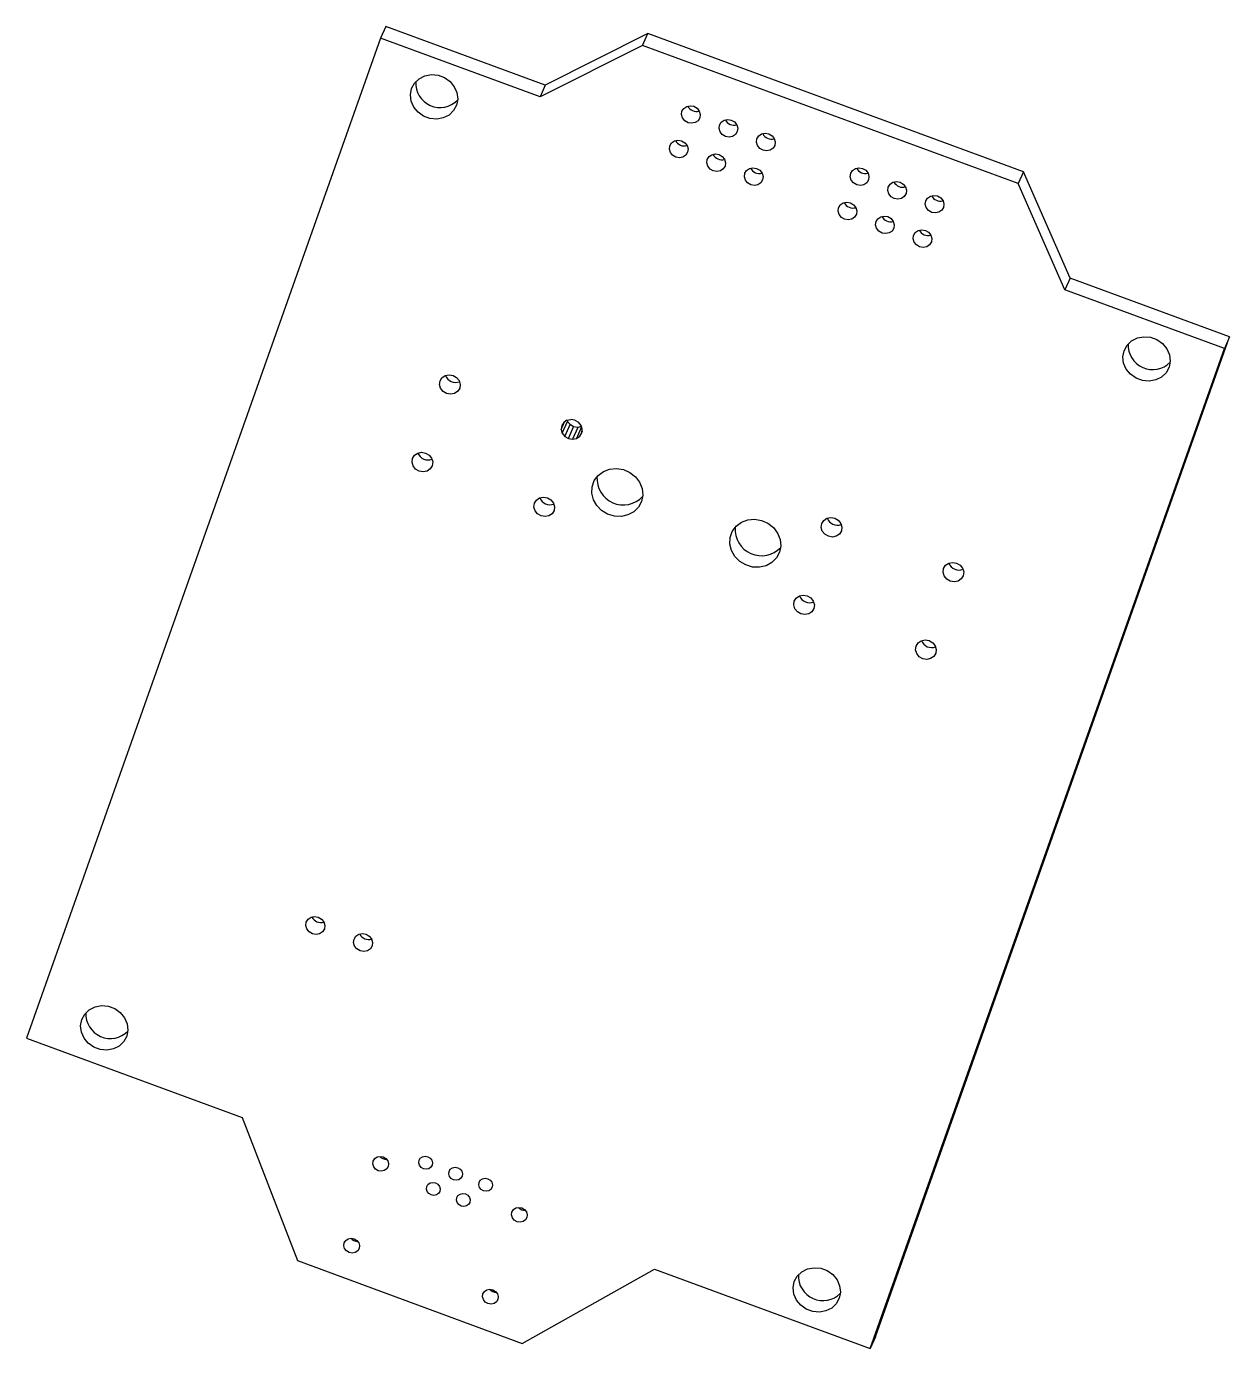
# Paper-space layout '_Trimetric' of a CAD drawing. Header units: millimetres. Extents: x 160.6 to 220.8, y -17.5 to 48.7.
import ezdxf

# ---------------------------------------------------------------- set-up
doc = ezdxf.new("R2010")
doc.units = ezdxf.units.MM

psp = doc.layouts.new('_Trimetric')

# ---------------------------------------------------------------- linework, layer by layer
at = {"color": 7, "linetype": 'Continuous', "lineweight": 25}
for p, q in [((178.593, 48.691), (178.333, 48.099)), ((186.568, 45.759), (178.593, 48.691)), ((191.703, 48.335), (186.568, 45.759)), ((191.443, 47.742), (191.703, 48.335)), ((210.502, 41.422), (191.703, 48.335)), ((178.333, 48.099), (160.609, -1.93)), ((186.308, 45.166), (178.333, 48.099)), ((191.443, 47.742), (186.308, 45.166)), ((210.242, 40.83), (191.443, 47.742)), ((186.568, 45.759), (186.308, 45.166)), ((210.502, 41.422), (210.242, 40.83)), ((212.838, 36.099), (210.502, 41.422)), ((212.578, 35.506), (210.242, 40.83)), ((212.838, 36.099), (212.578, 35.506)), ((220.813, 33.166), (212.838, 36.099)), ((220.553, 32.574), (212.578, 35.506)), ((203.089, -16.863), (220.813, 33.166)), ((220.813, 33.166), (220.553, 32.574)), ((202.829, -17.455), (220.553, 32.574)), ((187.369, 28.53), (187.536, 28.912)), ((187.393, 28.721), (187.369, 28.53)), ((187.369, 28.53), (187.424, 28.34)), ((187.494, 28.883), (187.393, 28.721)), ((187.424, 28.34), (187.684, 28.932)), ((187.656, 28.993), (187.494, 28.883)), ((187.552, 28.18), (187.812, 28.772)), ((187.656, 28.993), (187.854, 29.033)), ((187.684, 28.932), (187.666, 28.995)), ((187.812, 28.772), (187.684, 28.932)), ((187.732, 28.074), (187.992, 28.666)), ((187.992, 28.666), (187.812, 28.772)), ((188.059, 28.998), (187.854, 29.033)), ((188.196, 28.631), (187.936, 28.039)), ((188.196, 28.631), (187.992, 28.666)), ((188.059, 28.998), (188.238, 28.892)), ((188.388, 28.656), (188.135, 28.079)), ((188.384, 28.669), (188.196, 28.631)), ((188.366, 28.732), (188.238, 28.892)), ((188.41, 28.446), (188.297, 28.189)), ((188.422, 28.542), (188.366, 28.732)), ((188.398, 28.351), (188.422, 28.542)), ((187.424, 28.34), (187.552, 28.18)), ((187.552, 28.18), (187.732, 28.074)), ((187.732, 28.074), (187.936, 28.039)), ((187.936, 28.039), (188.135, 28.079)), ((188.135, 28.079), (188.297, 28.189)), ((188.297, 28.189), (188.398, 28.351)), ((160.609, -1.93), (171.399, -5.898)), ((171.399, -5.898), (174.165, -13.057)), ((174.165, -13.057), (185.423, -17.197)), ((185.423, -17.197), (192.04, -13.488)), ((192.04, -13.488), (202.829, -17.455)), ((203.089, -16.863), (202.829, -17.455))]:
    psp.add_line(p, q, dxfattribs=at)
at = {"color": 7, "linetype": 'Continuous', "lineweight": 25, "flags": 128}
for points in [[(182.132, 44.752), (181.983, 44.478), (181.755, 44.259), (181.466, 44.113), (181.14, 44.053), (180.803, 44.083), (180.483, 44.201), (180.205, 44.397), (179.992, 44.655), (179.861, 44.955), (179.822, 45.272), (179.88, 45.58), (180.029, 45.855), (180.257, 46.074), (180.546, 46.22), (180.872, 46.28), (181.209, 46.25), (181.529, 46.132), (181.807, 45.936), (182.02, 45.678), (182.151, 45.378), (182.19, 45.061), (182.132, 44.752)], [(194.305, 44.121), (194.215, 43.977), (194.072, 43.879), (193.895, 43.844), (193.714, 43.875), (193.554, 43.969), (193.441, 44.111), (193.392, 44.28), (193.413, 44.449), (193.503, 44.593), (193.647, 44.691), (193.823, 44.726), (194.004, 44.695), (194.164, 44.601), (194.277, 44.459), (194.326, 44.29), (194.305, 44.121)], [(196.181, 43.431), (196.092, 43.287), (195.948, 43.189), (195.772, 43.154), (195.59, 43.185), (195.431, 43.279), (195.318, 43.421), (195.268, 43.59), (195.29, 43.759), (195.379, 43.903), (195.523, 44.001), (195.699, 44.036), (195.881, 44.005), (196.04, 43.911), (196.153, 43.769), (196.203, 43.6), (196.181, 43.431)], [(193.694, 42.396), (193.604, 42.252), (193.46, 42.154), (193.284, 42.119), (193.103, 42.15), (192.943, 42.244), (192.83, 42.386), (192.781, 42.555), (192.802, 42.724), (192.892, 42.868), (193.035, 42.966), (193.211, 43.001), (193.393, 42.97), (193.553, 42.876), (193.666, 42.734), (193.715, 42.565), (193.694, 42.396)], [(198.058, 42.741), (197.968, 42.597), (197.824, 42.499), (197.648, 42.464), (197.467, 42.495), (197.307, 42.589), (197.194, 42.731), (197.145, 42.9), (197.166, 43.069), (197.256, 43.213), (197.399, 43.311), (197.575, 43.346), (197.757, 43.315), (197.917, 43.221), (198.03, 43.079), (198.079, 42.91), (198.058, 42.741)], [(195.57, 41.706), (195.48, 41.562), (195.337, 41.464), (195.161, 41.429), (194.979, 41.46), (194.82, 41.554), (194.707, 41.696), (194.657, 41.865), (194.679, 42.034), (194.768, 42.178), (194.912, 42.276), (195.088, 42.311), (195.269, 42.28), (195.429, 42.186), (195.542, 42.044), (195.592, 41.875), (195.57, 41.706)], [(197.446, 41.016), (197.357, 40.872), (197.213, 40.774), (197.037, 40.739), (196.856, 40.77), (196.696, 40.864), (196.583, 41.006), (196.533, 41.175), (196.555, 41.344), (196.645, 41.488), (196.788, 41.586), (196.964, 41.621), (197.146, 41.59), (197.305, 41.496), (197.418, 41.354), (197.468, 41.185), (197.446, 41.016)], [(202.749, 41.016), (202.659, 40.872), (202.515, 40.774), (202.339, 40.739), (202.158, 40.77), (201.998, 40.864), (201.885, 41.006), (201.836, 41.175), (201.857, 41.344), (201.947, 41.488), (202.09, 41.586), (202.267, 41.621), (202.448, 41.59), (202.608, 41.496), (202.721, 41.354), (202.77, 41.185), (202.749, 41.016)], [(204.625, 40.326), (204.536, 40.182), (204.392, 40.084), (204.216, 40.049), (204.034, 40.08), (203.875, 40.174), (203.762, 40.316), (203.712, 40.485), (203.734, 40.654), (203.823, 40.798), (203.967, 40.896), (204.143, 40.931), (204.325, 40.9), (204.484, 40.806), (204.597, 40.664), (204.647, 40.495), (204.625, 40.326)], [(202.137, 39.291), (202.048, 39.147), (201.904, 39.049), (201.728, 39.014), (201.547, 39.045), (201.387, 39.139), (201.274, 39.281), (201.225, 39.45), (201.246, 39.619), (201.336, 39.763), (201.479, 39.861), (201.655, 39.896), (201.837, 39.865), (201.996, 39.771), (202.11, 39.629), (202.159, 39.46), (202.137, 39.291)], [(206.501, 39.636), (206.412, 39.492), (206.268, 39.394), (206.092, 39.359), (205.911, 39.39), (205.751, 39.484), (205.638, 39.626), (205.589, 39.795), (205.61, 39.964), (205.7, 40.108), (205.843, 40.206), (206.019, 40.241), (206.201, 40.21), (206.36, 40.116), (206.474, 39.974), (206.523, 39.805), (206.501, 39.636)], [(204.014, 38.601), (203.924, 38.457), (203.781, 38.359), (203.605, 38.324), (203.423, 38.355), (203.264, 38.449), (203.15, 38.591), (203.101, 38.76), (203.123, 38.929), (203.212, 39.073), (203.356, 39.171), (203.532, 39.206), (203.713, 39.175), (203.873, 39.081), (203.986, 38.939), (204.035, 38.77), (204.014, 38.601)], [(205.89, 37.911), (205.801, 37.767), (205.657, 37.669), (205.481, 37.634), (205.299, 37.665), (205.14, 37.759), (205.027, 37.901), (204.977, 38.07), (204.999, 38.239), (205.088, 38.383), (205.232, 38.481), (205.408, 38.516), (205.59, 38.485), (205.749, 38.391), (205.862, 38.249), (205.912, 38.08), (205.89, 37.911)], [(217.784, 31.642), (217.635, 31.368), (217.407, 31.148), (217.118, 31.003), (216.792, 30.943), (216.455, 30.973), (216.135, 31.091), (215.857, 31.287), (215.644, 31.545), (215.513, 31.845), (215.475, 32.162), (215.532, 32.47), (215.681, 32.745), (215.909, 32.964), (216.198, 33.11), (216.524, 33.17), (216.861, 33.14), (217.181, 33.022), (217.459, 32.826), (217.673, 32.568), (217.804, 32.268), (217.842, 31.951), (217.784, 31.642)], [(182.289, 30.597), (182.191, 30.438), (182.032, 30.33), (181.837, 30.291), (181.636, 30.326), (181.46, 30.429), (181.335, 30.586), (181.28, 30.772), (181.304, 30.959), (181.403, 31.119), (181.562, 31.227), (181.757, 31.266), (181.957, 31.231), (182.134, 31.127), (182.259, 30.971), (182.313, 30.784), (182.289, 30.597)], [(180.914, 26.716), (180.815, 26.556), (180.657, 26.449), (180.462, 26.409), (180.261, 26.444), (180.085, 26.548), (179.96, 26.705), (179.905, 26.891), (179.929, 27.078), (180.028, 27.237), (180.187, 27.345), (180.381, 27.384), (180.582, 27.35), (180.758, 27.246), (180.883, 27.089), (180.938, 26.903), (180.914, 26.716)], [(191.386, 24.925), (191.234, 24.64), (191.003, 24.41), (190.711, 24.251), (190.378, 24.174), (190.03, 24.187), (189.693, 24.288), (189.391, 24.469), (189.146, 24.717), (188.978, 25.014), (188.898, 25.337), (188.913, 25.663), (189.021, 25.967), (189.214, 26.227), (189.478, 26.424), (189.793, 26.543), (190.137, 26.575), (190.483, 26.517), (190.806, 26.375), (191.081, 26.159), (191.29, 25.884), (191.415, 25.571), (191.448, 25.243), (191.386, 24.925)], [(187.013, 24.473), (186.914, 24.314), (186.755, 24.206), (186.56, 24.167), (186.36, 24.201), (186.183, 24.305), (186.058, 24.462), (186.004, 24.648), (186.028, 24.835), (186.126, 24.995), (186.285, 25.103), (186.48, 25.142), (186.681, 25.107), (186.857, 25.003), (186.982, 24.846), (187.037, 24.66), (187.013, 24.473)], [(198.297, 22.384), (198.145, 22.099), (197.914, 21.868), (197.622, 21.709), (197.289, 21.633), (196.941, 21.646), (196.604, 21.747), (196.302, 21.928), (196.057, 22.176), (195.889, 22.472), (195.809, 22.796), (195.824, 23.122), (195.931, 23.426), (196.125, 23.686), (196.389, 23.883), (196.704, 24.001), (197.048, 24.033), (197.394, 23.976), (197.716, 23.834), (197.992, 23.617), (198.2, 23.342), (198.326, 23.03), (198.359, 22.702), (198.297, 22.384)], [(201.389, 23.452), (201.291, 23.293), (201.132, 23.185), (200.937, 23.146), (200.736, 23.181), (200.56, 23.285), (200.435, 23.441), (200.38, 23.628), (200.404, 23.815), (200.503, 23.974), (200.662, 24.082), (200.857, 24.121), (201.057, 24.086), (201.234, 23.983), (201.359, 23.826), (201.413, 23.64), (201.389, 23.452)], [(207.488, 21.21), (207.389, 21.05), (207.23, 20.943), (207.036, 20.903), (206.835, 20.938), (206.659, 21.042), (206.534, 21.199), (206.479, 21.385), (206.503, 21.572), (206.602, 21.732), (206.76, 21.839), (206.955, 21.879), (207.156, 21.844), (207.332, 21.74), (207.457, 21.583), (207.512, 21.397), (207.488, 21.21)], [(200.014, 19.571), (199.915, 19.411), (199.757, 19.304), (199.562, 19.264), (199.361, 19.299), (199.185, 19.403), (199.06, 19.56), (199.005, 19.746), (199.029, 19.933), (199.128, 20.093), (199.287, 20.2), (199.481, 20.24), (199.682, 20.205), (199.858, 20.101), (199.983, 19.944), (200.038, 19.758), (200.014, 19.571)], [(206.113, 17.328), (206.014, 17.169), (205.855, 17.061), (205.66, 17.022), (205.46, 17.057), (205.283, 17.16), (205.158, 17.317), (205.104, 17.504), (205.128, 17.691), (205.226, 17.85), (205.385, 17.958), (205.58, 17.997), (205.781, 17.962), (205.957, 17.859), (206.082, 17.702), (206.137, 17.515), (206.113, 17.328)], [(175.518, 3.546), (175.427, 3.4), (175.281, 3.301), (175.102, 3.264), (174.917, 3.296), (174.755, 3.392), (174.64, 3.536), (174.59, 3.707), (174.612, 3.879), (174.703, 4.026), (174.849, 4.125), (175.028, 4.161), (175.212, 4.129), (175.374, 4.034), (175.489, 3.889), (175.54, 3.718), (175.518, 3.546)], [(177.909, 2.694), (177.818, 2.548), (177.672, 2.449), (177.493, 2.412), (177.309, 2.444), (177.147, 2.54), (177.032, 2.684), (176.982, 2.855), (177.004, 3.027), (177.094, 3.174), (177.24, 3.273), (177.419, 3.309), (177.604, 3.277), (177.766, 3.182), (177.881, 3.037), (177.931, 2.866), (177.909, 2.694)], [(165.63, -1.826), (165.481, -2.101), (165.253, -2.32), (164.965, -2.466), (164.639, -2.526), (164.302, -2.496), (163.981, -2.378), (163.703, -2.182), (163.49, -1.924), (163.359, -1.624), (163.321, -1.307), (163.379, -0.998), (163.528, -0.724), (163.756, -0.505), (164.044, -0.359), (164.37, -0.299), (164.707, -0.329), (165.028, -0.447), (165.306, -0.643), (165.519, -0.901), (165.65, -1.201), (165.688, -1.518), (165.63, -1.826)], [(178.712, -8.349), (178.636, -8.47), (178.515, -8.552), (178.367, -8.582), (178.214, -8.556), (178.08, -8.477), (177.985, -8.357), (177.943, -8.215), (177.961, -8.073), (178.037, -7.951), (178.158, -7.869), (178.306, -7.839), (178.459, -7.866), (178.593, -7.945), (178.688, -8.065), (178.73, -8.206), (178.712, -8.349)], [(180.91, -8.28), (180.844, -8.386), (180.738, -8.458), (180.609, -8.484), (180.475, -8.461), (180.357, -8.392), (180.274, -8.287), (180.237, -8.163), (180.253, -8.038), (180.319, -7.932), (180.425, -7.86), (180.555, -7.834), (180.689, -7.857), (180.806, -7.926), (180.89, -8.031), (180.926, -8.155), (180.91, -8.28)], [(182.411, -8.832), (182.345, -8.938), (182.239, -9.01), (182.11, -9.036), (181.976, -9.013), (181.858, -8.944), (181.775, -8.839), (181.739, -8.715), (181.755, -8.59), (181.82, -8.484), (181.926, -8.412), (182.056, -8.386), (182.19, -8.409), (182.307, -8.478), (182.391, -8.583), (182.427, -8.707), (182.411, -8.832)], [(181.294, -9.591), (181.228, -9.697), (181.122, -9.769), (180.992, -9.795), (180.859, -9.772), (180.741, -9.703), (180.658, -9.598), (180.621, -9.474), (180.637, -9.349), (180.703, -9.243), (180.809, -9.171), (180.939, -9.145), (181.073, -9.168), (181.19, -9.237), (181.273, -9.342), (181.31, -9.466), (181.294, -9.591)], [(183.912, -9.384), (183.846, -9.49), (183.741, -9.562), (183.611, -9.588), (183.477, -9.565), (183.36, -9.496), (183.276, -9.391), (183.24, -9.267), (183.256, -9.142), (183.322, -9.036), (183.427, -8.964), (183.557, -8.938), (183.691, -8.961), (183.809, -9.03), (183.892, -9.135), (183.928, -9.259), (183.912, -9.384)], [(182.795, -10.143), (182.729, -10.249), (182.623, -10.321), (182.494, -10.347), (182.36, -10.324), (182.242, -10.255), (182.159, -10.15), (182.122, -10.026), (182.138, -9.901), (182.204, -9.795), (182.31, -9.723), (182.44, -9.697), (182.574, -9.72), (182.691, -9.789), (182.775, -9.894), (182.811, -10.018), (182.795, -10.143)], [(185.655, -10.902), (185.579, -11.023), (185.458, -11.105), (185.31, -11.136), (185.157, -11.109), (185.023, -11.03), (184.927, -10.91), (184.886, -10.768), (184.904, -10.626), (184.979, -10.504), (185.1, -10.422), (185.249, -10.392), (185.401, -10.419), (185.536, -10.498), (185.631, -10.618), (185.673, -10.759), (185.655, -10.902)], [(177.26, -12.446), (177.185, -12.568), (177.064, -12.65), (176.916, -12.68), (176.763, -12.653), (176.628, -12.574), (176.533, -12.455), (176.491, -12.313), (176.51, -12.17), (176.585, -12.049), (176.706, -11.967), (176.854, -11.937), (177.007, -11.963), (177.141, -12.042), (177.237, -12.162), (177.278, -12.304), (177.26, -12.446)], [(201.282, -14.936), (201.134, -15.211), (200.905, -15.43), (200.617, -15.576), (200.291, -15.636), (199.954, -15.606), (199.633, -15.488), (199.355, -15.292), (199.142, -15.034), (199.011, -14.734), (198.973, -14.417), (199.031, -14.108), (199.18, -13.834), (199.408, -13.615), (199.696, -13.469), (200.022, -13.409), (200.359, -13.439), (200.68, -13.557), (200.958, -13.753), (201.171, -14.011), (201.302, -14.311), (201.34, -14.628), (201.282, -14.936)], [(184.203, -14.999), (184.128, -15.121), (184.007, -15.203), (183.858, -15.233), (183.705, -15.206), (183.571, -15.127), (183.476, -15.008), (183.434, -14.866), (183.452, -14.723), (183.528, -14.602), (183.649, -14.52), (183.797, -14.49), (183.95, -14.516), (184.084, -14.595), (184.18, -14.715), (184.221, -14.857), (184.203, -14.999)]]:
    psp.add_lwpolyline(points, dxfattribs=at)
at = {"color": 7, "linetype": 'Continuous', "lineweight": 25}
for centre, radius, start, end in [((181.312, 45.863), 1.227, 177.17562, 315.43692), ((194.146, 44.94), 0.504, 207.30016, 285.31238), ((196.023, 44.25), 0.504, 207.30016, 285.31238), ((197.899, 43.56), 0.504, 207.30016, 285.31238), ((193.535, 43.215), 0.504, 207.30016, 285.31238), ((195.412, 42.525), 0.504, 207.30016, 285.31238), ((197.288, 41.835), 0.504, 207.30016, 285.31238), ((202.59, 41.835), 0.504, 207.30016, 285.31238), ((204.467, 41.145), 0.504, 207.30016, 285.31238), ((201.979, 40.11), 0.504, 207.30016, 285.31238), ((206.343, 40.455), 0.504, 207.30016, 285.31238), ((203.856, 39.42), 0.504, 207.30016, 285.31238), ((205.732, 38.73), 0.504, 207.30016, 285.31238), ((216.964, 32.753), 1.227, 177.17562, 315.43692), ((182.086, 31.437), 0.554, 201.84762, 290.76492), ((180.711, 27.555), 0.554, 201.84762, 290.76492), ((190.48, 26.077), 1.324, 176.00267, 316.60987), ((186.809, 25.313), 0.554, 201.84762, 290.76492), ((201.186, 24.292), 0.554, 201.84762, 290.76492), ((197.391, 23.536), 1.324, 176.00267, 316.60987), ((207.284, 22.049), 0.554, 201.84762, 290.76492), ((199.811, 20.41), 0.554, 201.84762, 290.76492), ((205.909, 18.168), 0.554, 201.84762, 290.76492), ((175.352, 4.368), 0.512, 206.36071, 286.25182), ((177.744, 3.516), 0.512, 206.36071, 286.25182), ((164.81, -0.716), 1.227, 177.17562, 315.43692), ((178.623, -7.559), 0.431, 220.60739, 272.00515), ((185.565, -10.112), 0.431, 220.60739, 272.00515), ((177.171, -11.656), 0.431, 220.60739, 272.00515), ((200.462, -13.826), 1.227, 177.17562, 315.43692), ((184.114, -14.209), 0.431, 220.60739, 272.00515)]:
    psp.add_arc(centre, radius, start, end, dxfattribs=at)

doc.saveas('drawing.dxf')
